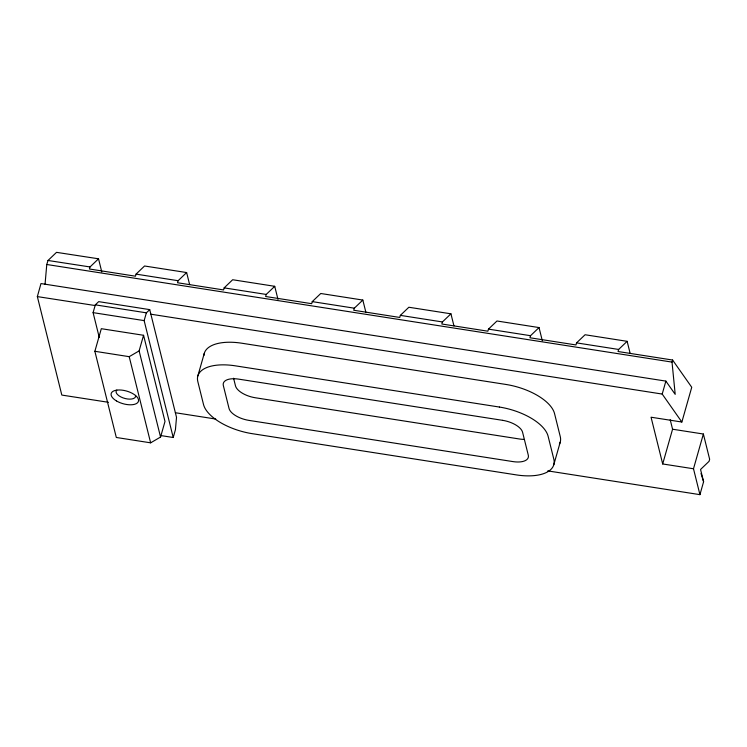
<?xml version="1.0" encoding="UTF-8"?>
<svg xmlns="http://www.w3.org/2000/svg" width="747" height="747" viewBox="0 0 747 747"><rect width="100%" height="100%" fill="white"/><g stroke="black" fill="none" stroke-linecap="round" stroke-linejoin="round"><path stroke-width="1.12" d="M45.035 284.411L46.772 264.494L48.013 260.479L56.52 252.346L98.529 258.798L101.788 271.955M108.436 402.297L61.814 395.07L37.35 296.596L40.982 283.561L665.876 381.11L675.195 394.351L672.02 362.099L672.599 360.035L618.049 351.52L618.637 349.447L627.135 341.323L630.141 353.378M173.22 437.499L175.433 429.702L176.516 417.321L149.727 309.622L146.365 312.834L144.143 320.612L173.22 437.499L160.736 435.548M672.599 360.035L691.741 387.273L681.862 422.027L662.206 394.061L665.876 381.11M547.756 470.89L699.939 494.654L693.496 468.771L662.692 463.962L672.571 429.217L670.199 419.683M693.496 468.771L703.375 434.026L672.571 429.217M699.939 494.654L703.599 481.731L700.555 469.471L709.062 461.329L709.65 459.265L703.375 434.026M94.869 351.295L101.312 328.689L143.564 335.282L164.994 421.457L160.558 437.051L150.633 442.831L116.308 437.471L94.869 351.295L129.203 356.674L139.119 350.894L143.564 335.282M197.834 375.974L204.276 353.368M278.005 299.463L274.728 286.306L232.662 279.742L224.156 287.875L223.568 289.939L177.534 282.749L178.122 280.713L186.629 272.552L189.635 284.607M274.728 286.306L266.221 294.439L265.633 296.503L311.667 303.693L312.255 301.62L320.762 293.496L362.837 300.061L365.834 312.125M362.837 300.061L354.33 308.194L353.742 310.257L399.766 317.447L400.355 315.374L408.861 307.25L450.936 313.815L453.943 325.879M450.936 313.815L442.429 321.948L441.841 324.011L487.875 331.201L488.463 329.128L496.97 320.995L539.035 327.569L542.313 340.725M539.035 327.569L530.529 335.702L529.94 337.765L575.974 344.946L576.563 342.882L585.069 334.749L627.135 341.323M553.788 464.746L560.231 442.131M99.239 337.364L93.095 312.638L95.317 304.851L98.688 301.639L149.727 309.622M186.629 272.552L144.554 265.997L136.057 274.121L135.459 276.194L89.435 269.004L90.023 266.95L98.529 258.798M48.013 260.479L90.023 266.95M37.35 296.596L95.271 305.56M136.057 274.121L178.122 280.713M224.156 287.875L266.221 294.439M312.255 301.62L354.33 308.194M400.355 315.374L442.429 321.948M488.463 329.128L530.529 335.702M576.563 342.882L618.637 349.447M46.772 264.494L672.02 362.099M95.317 304.851L146.365 312.834M150.969 314.216L662.206 394.061M93.095 312.638L144.143 320.612M681.862 422.027L651.057 417.218L662.692 463.962M175.377 412.736L215.734 419.039M701.031 473.467L703.599 481.731M233.578 378.215L235.482 385.854A18.302 8.478 15.9 0 0 255.362 397.768L519.408 438.984A18.302 8.478 15.9 0 0 523.88 439.385M139.119 350.894L160.558 437.051M129.203 356.674L150.633 442.831M559.391 444.148A44.829 20.767 15.9 0 0 560.25 436.547L554.554 413.633A44.829 20.767 15.9 0 0 505.84 384.434L241.795 343.218A44.829 20.767 15.9 0 0 203.912 355.516M135.506 395.387A10.066 4.659 15.9 0 1 134.834 397.712L133.554 398.515A10.066 4.659 15.9 0 1 120.921 396.956A10.066 4.659 15.9 0 1 116.812 390.046M499.398 407.05L235.352 365.834A44.829 20.767 15.9 0 0 197.815 381.558L203.511 404.482A44.829 20.767 15.9 0 0 252.234 433.671L516.27 474.887A44.829 20.767 15.9 0 0 553.816 459.162L548.111 436.248A44.829 20.767 15.9 0 0 499.398 407.05M502.703 420.346L238.657 379.131A18.302 8.478 15.9 0 0 223.334 385.545L229.04 408.469A18.302 8.478 15.9 0 0 248.919 420.384L512.965 461.599A18.302 8.478 15.9 0 0 528.288 455.175L522.583 432.261A18.302 8.478 15.9 0 0 502.703 420.346M116.42 400.906A14.184 6.574 15.9 0 0 138.456 401.279A14.184 6.574 15.9 0 0 119.585 389.971A14.184 6.574 15.9 0 0 116.42 400.906"/></g></svg>
